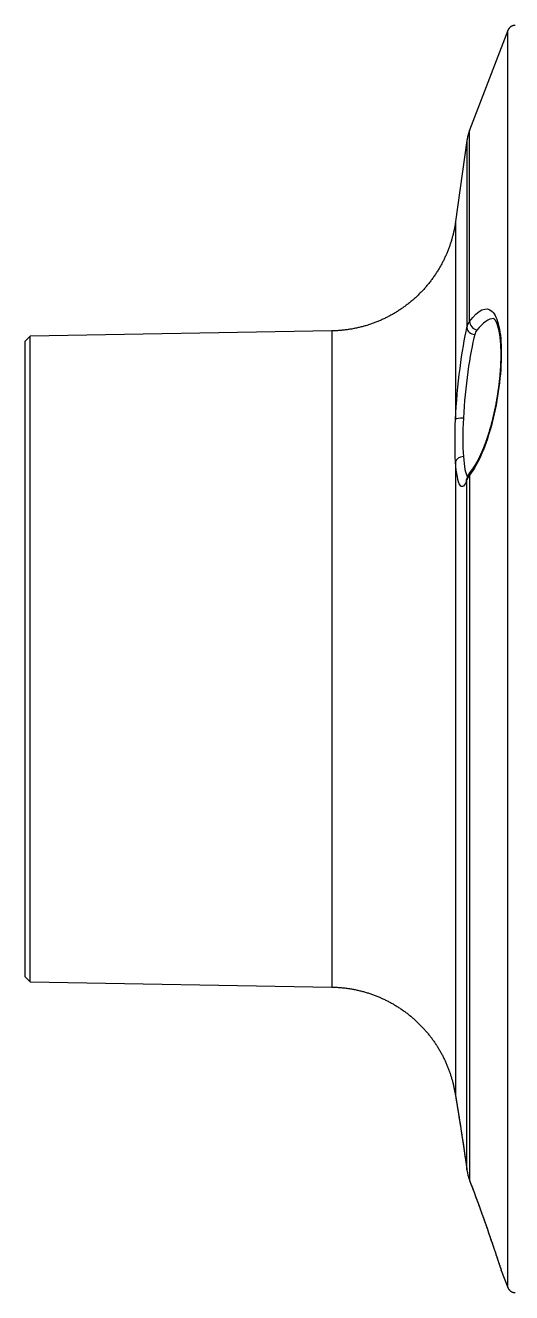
# Model space of a CAD drawing. Header units: millimetres. Extents: x 89860 to 502050, y -351975 to 882300.
# Drawn here: x 363296.1 to 363382.7, y -276713.1 to -276487.6 of the extents above; entities that cross this region are included whole.
import ezdxf

# ---------------------------------------------------------------- set-up
doc = ezdxf.new("R2010")
doc.units = ezdxf.units.MM
doc.header["$LTSCALE"] = 150
doc.layers.add('-----20 General Symbol', color=3, linetype='Continuous')
doc.layers.add('-----29 Cable Schedule', color=1, linetype='Continuous')

# ---------------------------------------------------------------- blocks, each defined once
blk = doc.blocks.new('A$C93139d4c')
at = {"layer": '-----20 General Symbol'}
for p, q in [((-30135.94, -18376.96), (-30149.55, -18412.41)), ((-30135.94, -18600.67), (-30135.94, -18376.96)), ((-30149.55, -18480.54), (-30149.55, -18412.41)), ((-30150.51, -18416.14), (-30154.56, -18444.94)), ((-30150.51, -18416.14), (-30150.51, -18482.68)), ((-30154.56, -18444.94), (-30154.56, -18515.39)), ((-30306.08, -18485.77), (-30307.78, -18487.5)), ((-30307.78, -18600.67), (-30307.78, -18487.5)), ((-30198.59, -18483.9), (-30306.08, -18485.77)), ((-30306.08, -18600.67), (-30306.08, -18485.77)), ((-30198.59, -18483.9), (-30198.59, -18600.67)), ((-30307.78, -18702.96), (-30307.78, -18498.37)), ((-30154.56, -18530.46), (-30154.56, -18756.15)), ((-30150.51, -18782.53), (-30150.51, -18536.78)), ((-30149.55, -18535.2), (-30149.55, -18786.25)), ((-30307.78, -18713.83), (-30307.78, -18600.67)), ((-30306.08, -18715.56), (-30306.08, -18600.67)), ((-30198.59, -18600.67), (-30198.59, -18717.43)), ((-30135.94, -18824.37), (-30135.94, -18600.67)), ((-30307.78, -18713.83), (-30306.08, -18715.56)), ((-30306.08, -18715.56), (-30198.59, -18717.43)), ((-30150.51, -18782.53), (-30150.51, -18782.54)), ((-30149.55, -18786.25), (-30149.55, -18786.26)), ((-30138.27, -18818.28), (-30135.94, -18824.37))]:
    blk.add_line(p, q, dxfattribs=at)
at = {"layer": '-----20 General Symbol', "extrusion": (-2.98698e-06, 1.27584e-05, -1)}
blk.add_arc((30151.98, -18754.53, -0.14), 2.83, 348.2906, 350.1522, dxfattribs=at)
at = {"layer": '-----20 General Symbol', "extrusion": (-2.82607e-06, 7.56972e-06, -1)}
blk.add_arc((30135.63, -18817.27, -0.05), 2.83, 339.0862, 341.828, dxfattribs=at)
at = {"layer": '-----20 General Symbol'}
for centre, major_axis, ratio, start_param, end_param in [((-30147.71, -18482.93), (-2.75, 0.64), 0.791631, 0.17612, 1.744871), ((-30146.9, -18481.19), (2.28, -1.67), 0.800356, 3.619926, 5.234504), ((-30151.75, -18515.61), (-2.83, 0.13), 0.240874, 4.732624, 6.162784), ((-30151.75, -18530.64), (-2.82, -0.19), 0.719133, 4.673156, 6.103358), ((-30147.71, -18536.92), (-2.66, 0.95), 0.911081, 6.282854, 6.605471), ((-30146.9, -18535.55), (-2.22, 1.75), 0.818633, 6.282746, 6.90812), ((-30151.75, -18755.76), (-2.79, -0.47), 0.960007, 6.25541, 6.283916)]:
    blk.add_ellipse(centre, major_axis=major_axis, ratio=ratio, start_param=start_param, end_param=end_param, dxfattribs=at)
for points, knots in [([(-30133.34, -18375.15), (-30133.36, -18375.15), (-30133.42, -18375.15), (-30133.55, -18375.15), (-30133.72, -18375.17), (-30133.88, -18375.2), (-30134.04, -18375.24), (-30134.2, -18375.29), (-30134.35, -18375.35), (-30134.5, -18375.41), (-30134.65, -18375.49), (-30134.78, -18375.57), (-30134.92, -18375.65), (-30135.04, -18375.75), (-30135.16, -18375.85), (-30135.28, -18375.95), (-30135.38, -18376.06), (-30135.48, -18376.18), (-30135.57, -18376.29), (-30135.66, -18376.41), (-30135.73, -18376.54), (-30135.8, -18376.66), (-30135.86, -18376.79), (-30135.91, -18376.89), (-30135.93, -18376.95), (-30135.94, -18376.96)], [0, 0, 0, 0, 0.010855, 0.061263, 0.111312, 0.161008, 0.210355, 0.259353, 0.308001, 0.356296, 0.404231, 0.451797, 0.498982, 0.545772, 0.592148, 0.638088, 0.683565, 0.728548, 0.772996, 0.816865, 0.860098, 0.902628, 0.944372, 0.98523, 1, 1, 1, 1]), ([(-30149.55, -18412.42), (-30149.56, -18412.44), (-30149.61, -18412.58), (-30149.7, -18412.84), (-30149.82, -18413.19), (-30149.93, -18413.54), (-30150.04, -18413.88), (-30150.13, -18414.23), (-30150.21, -18414.57), (-30150.29, -18414.91), (-30150.36, -18415.25), (-30150.42, -18415.58), (-30150.47, -18415.88), (-30150.5, -18416.07), (-30150.51, -18416.14)], [0, 0, 0, 0, 0.020836, 0.116998, 0.212461, 0.307158, 0.401005, 0.49391, 0.58576, 0.676424, 0.765744, 0.85353, 0.93955, 1, 1, 1, 1]), ([(-30154.56, -18444.93), (-30154.57, -18445.05), (-30154.62, -18445.37), (-30154.7, -18445.91), (-30154.81, -18446.53), (-30154.92, -18447.15), (-30155.04, -18447.77), (-30155.18, -18448.39), (-30155.32, -18449.01), (-30155.47, -18449.63), (-30155.63, -18450.24), (-30155.79, -18450.86), (-30155.97, -18451.47), (-30156.16, -18452.08), (-30156.35, -18452.69), (-30156.55, -18453.3), (-30156.76, -18453.9), (-30156.98, -18454.5), (-30157.21, -18455.1), (-30157.45, -18455.7), (-30157.7, -18456.29), (-30157.95, -18456.88), (-30158.21, -18457.46), (-30158.48, -18458.05), (-30158.76, -18458.62), (-30159.05, -18459.2), (-30159.35, -18459.77), (-30159.65, -18460.33), (-30159.96, -18460.89), (-30160.28, -18461.45), (-30160.62, -18462.02), (-30160.98, -18462.61), (-30161.37, -18463.22), (-30161.76, -18463.81), (-30162.16, -18464.4), (-30162.57, -18464.98), (-30162.99, -18465.56), (-30163.41, -18466.13), (-30163.85, -18466.69), (-30164.29, -18467.24), (-30164.74, -18467.78), (-30165.2, -18468.32), (-30165.67, -18468.85), (-30166.14, -18469.37), (-30166.62, -18469.88), (-30167.11, -18470.38), (-30167.61, -18470.88), (-30168.11, -18471.37), (-30168.62, -18471.85), (-30169.14, -18472.32), (-30169.66, -18472.78), (-30170.19, -18473.24), (-30170.73, -18473.68), (-30171.27, -18474.12), (-30171.82, -18474.55), (-30172.38, -18474.97), (-30172.94, -18475.38), (-30173.5, -18475.78), (-30174.08, -18476.17), (-30174.66, -18476.56), (-30175.24, -18476.93), (-30175.83, -18477.3), (-30176.42, -18477.65), (-30177.02, -18478), (-30177.63, -18478.34), (-30178.24, -18478.66), (-30178.85, -18478.98), (-30179.47, -18479.29), (-30180.09, -18479.59), (-30180.72, -18479.88), (-30181.35, -18480.16), (-30181.98, -18480.43), (-30182.62, -18480.69), (-30183.26, -18480.94), (-30183.9, -18481.18), (-30184.55, -18481.41), (-30185.2, -18481.63), (-30185.86, -18481.84), (-30186.51, -18482.04), (-30187.17, -18482.23), (-30187.83, -18482.41), (-30188.5, -18482.58), (-30189.16, -18482.74), (-30189.83, -18482.89), (-30190.5, -18483.03), (-30191.17, -18483.16), (-30191.85, -18483.28), (-30192.52, -18483.38), (-30193.2, -18483.48), (-30193.87, -18483.57), (-30194.55, -18483.65), (-30195.23, -18483.72), (-30195.91, -18483.77), (-30196.59, -18483.82), (-30197.27, -18483.86), (-30197.94, -18483.88), (-30198.38, -18483.89), (-30198.59, -18483.9)], [0, 0, 0, 0, 0.005691, 0.015466, 0.025287, 0.035144, 0.045029, 0.054937, 0.064863, 0.074805, 0.084759, 0.094724, 0.104698, 0.11468, 0.124669, 0.134664, 0.144664, 0.154669, 0.164678, 0.174691, 0.184707, 0.194726, 0.204748, 0.214773, 0.224799, 0.234828, 0.244859, 0.254891, 0.264925, 0.274961, 0.284998, 0.296162, 0.307336, 0.318491, 0.329627, 0.340744, 0.351844, 0.362927, 0.373995, 0.385047, 0.396086, 0.40711, 0.418121, 0.42912, 0.440106, 0.451081, 0.462045, 0.472997, 0.483939, 0.494871, 0.505793, 0.516706, 0.527609, 0.538503, 0.549389, 0.560266, 0.571134, 0.581995, 0.592848, 0.603693, 0.61453, 0.625361, 0.636184, 0.647, 0.657809, 0.668612, 0.679407, 0.690197, 0.70098, 0.711757, 0.722527, 0.733292, 0.74405, 0.754803, 0.76555, 0.776291, 0.787026, 0.797756, 0.808481, 0.8192, 0.829914, 0.840622, 0.851325, 0.862023, 0.872715, 0.883403, 0.894085, 0.904763, 0.915435, 0.926102, 0.936765, 0.947422, 0.958075, 0.968722, 0.979365, 0.990003, 1, 1, 1, 1]), ([(-30149.55, -18480.54), (-30146.47, -18476.36), (-30143.61, -18474.97), (-30140.51, -18477.93), (-30139.69, -18479.75), (-30138.57, -18484.82), (-30138.28, -18488.1), (-30138.27, -18499.22), (-30139.46, -18508.44), (-30143.6, -18524.56), (-30146.47, -18531.28), (-30149.55, -18535.2)], [0, 0, 0, 0, 0.25, 0.25, 0.375, 0.375, 0.5, 0.5, 0.75, 0.75, 1, 1, 1, 1]), ([(-30154.56, -18515.39), (-30154.27, -18509.39), (-30153.7, -18503.06), (-30152.24, -18491.49), (-30151.37, -18486.38), (-30150.51, -18482.68)], [0, 0, 0, 0, 0.5, 0.5, 1, 1, 1, 1]), ([(-30140.96, -18479.5), (-30140.96, -18479.5), (-30140.95, -18479.5), (-30140.96, -18479.5), (-30140.96, -18479.5), (-30140.97, -18479.5), (-30140.98, -18479.49), (-30140.99, -18479.49), (-30140.99, -18479.49), (-30140.98, -18479.49), (-30140.97, -18479.5), (-30140.95, -18479.51), (-30140.92, -18479.53), (-30140.89, -18479.56), (-30140.85, -18479.6), (-30140.8, -18479.64), (-30140.76, -18479.69), (-30140.71, -18479.75), (-30140.66, -18479.81), (-30140.61, -18479.88), (-30140.55, -18479.96), (-30140.49, -18480.05), (-30140.42, -18480.15), (-30140.35, -18480.27), (-30140.29, -18480.39), (-30140.22, -18480.52), (-30140.15, -18480.66), (-30140.08, -18480.82), (-30140, -18480.98), (-30139.93, -18481.15), (-30139.86, -18481.34), (-30139.79, -18481.53), (-30139.72, -18481.73), (-30139.65, -18481.95), (-30139.58, -18482.17), (-30139.51, -18482.4), (-30139.45, -18482.64), (-30139.38, -18482.9), (-30139.32, -18483.16), (-30139.25, -18483.43), (-30139.19, -18483.71), (-30139.13, -18484), (-30139.08, -18484.3), (-30139.02, -18484.6), (-30138.97, -18484.92), (-30138.92, -18485.24), (-30138.87, -18485.58), (-30138.83, -18485.92), (-30138.78, -18486.27), (-30138.74, -18486.63), (-30138.71, -18486.99), (-30138.67, -18487.37), (-30138.64, -18487.75), (-30138.61, -18488.14), (-30138.58, -18488.53), (-30138.55, -18488.94), (-30138.53, -18489.35), (-30138.51, -18489.76), (-30138.5, -18490.18), (-30138.48, -18490.61), (-30138.47, -18491.05), (-30138.47, -18491.49), (-30138.46, -18491.93), (-30138.46, -18492.39), (-30138.46, -18492.85), (-30138.47, -18493.31), (-30138.47, -18493.78), (-30138.49, -18494.25), (-30138.5, -18494.73), (-30138.52, -18495.22), (-30138.54, -18495.71), (-30138.56, -18496.2), (-30138.59, -18496.69), (-30138.61, -18497.19), (-30138.65, -18497.69), (-30138.68, -18498.2), (-30138.72, -18498.71), (-30138.76, -18499.23), (-30138.81, -18499.74), (-30138.85, -18500.26), (-30138.9, -18500.78), (-30138.96, -18501.3), (-30139.01, -18501.83), (-30139.07, -18502.36), (-30139.14, -18502.89), (-30139.2, -18503.42), (-30139.27, -18503.96), (-30139.34, -18504.49), (-30139.42, -18505.03), (-30139.5, -18505.57), (-30139.58, -18506.11), (-30139.66, -18506.65), (-30139.75, -18507.19), (-30139.84, -18507.73), (-30139.93, -18508.27), (-30140.02, -18508.81), (-30140.12, -18509.35), (-30140.22, -18509.88), (-30140.33, -18510.42), (-30140.43, -18510.96), (-30140.54, -18511.49), (-30140.65, -18512.03), (-30140.77, -18512.56), (-30140.88, -18513.09), (-30141, -18513.62), (-30141.13, -18514.15), (-30141.25, -18514.68), (-30141.38, -18515.21), (-30141.51, -18515.73), (-30141.64, -18516.25), (-30141.78, -18516.76), (-30141.91, -18517.28), (-30142.05, -18517.79), (-30142.19, -18518.29), (-30142.34, -18518.79), (-30142.49, -18519.29), (-30142.63, -18519.79), (-30142.78, -18520.28), (-30142.94, -18520.76), (-30143.09, -18521.25), (-30143.25, -18521.72), (-30143.41, -18522.19), (-30143.57, -18522.66), (-30143.73, -18523.12), (-30143.9, -18523.58), (-30144.06, -18524.03), (-30144.23, -18524.48), (-30144.4, -18524.93), (-30144.57, -18525.36), (-30144.75, -18525.79), (-30144.92, -18526.21), (-30145.1, -18526.62), (-30145.27, -18527.03), (-30145.45, -18527.42), (-30145.62, -18527.81), (-30145.8, -18528.2), (-30145.98, -18528.58), (-30146.16, -18528.95), (-30146.35, -18529.31), (-30146.53, -18529.67), (-30146.71, -18530.02), (-30146.9, -18530.35), (-30147.08, -18530.69), (-30147.26, -18531.01), (-30147.45, -18531.33), (-30147.63, -18531.63), (-30147.82, -18531.93), (-30148, -18532.21), (-30148.18, -18532.49), (-30148.36, -18532.76), (-30148.54, -18533.02), (-30148.73, -18533.27), (-30148.91, -18533.52), (-30149.04, -18533.69), (-30149.11, -18533.79), (-30149.13, -18533.8)], [0, 0, 0, 0, 0.001784, 0.010509, 0.016619, 0.022732, 0.028808, 0.038151, 0.046399, 0.053947, 0.061018, 0.067753, 0.074873, 0.081706, 0.088322, 0.094774, 0.101099, 0.107323, 0.112365, 0.117435, 0.123389, 0.129303, 0.13519, 0.141064, 0.146935, 0.15281, 0.158696, 0.164747, 0.170645, 0.176597, 0.182598, 0.188641, 0.19472, 0.20083, 0.206962, 0.21279, 0.219015, 0.225234, 0.231451, 0.237669, 0.24389, 0.250117, 0.256352, 0.2626, 0.268862, 0.275142, 0.281442, 0.287766, 0.294115, 0.300491, 0.30686, 0.313191, 0.319579, 0.326006, 0.332456, 0.338913, 0.345359, 0.351707, 0.358162, 0.364616, 0.371072, 0.377532, 0.384, 0.39048, 0.396974, 0.403493, 0.41001, 0.416528, 0.42305, 0.429579, 0.436119, 0.442663, 0.449185, 0.455718, 0.462269, 0.468832, 0.475401, 0.481968, 0.48853, 0.495088, 0.501683, 0.508279, 0.51488, 0.521489, 0.52811, 0.534745, 0.541376, 0.548008, 0.55467, 0.56135, 0.568035, 0.574709, 0.581362, 0.58801, 0.594722, 0.601425, 0.608123, 0.61482, 0.621518, 0.62822, 0.634931, 0.641652, 0.648389, 0.655144, 0.661921, 0.668723, 0.675552, 0.682322, 0.689114, 0.695928, 0.702755, 0.709583, 0.716398, 0.723192, 0.730009, 0.736852, 0.743698, 0.75055, 0.757412, 0.764287, 0.771177, 0.777975, 0.784848, 0.791749, 0.798672, 0.805613, 0.812563, 0.819519, 0.826471, 0.833412, 0.840335, 0.847234, 0.854102, 0.860932, 0.867729, 0.874672, 0.881581, 0.888491, 0.895404, 0.902322, 0.909248, 0.916063, 0.923001, 0.929933, 0.936848, 0.943738, 0.950593, 0.957405, 0.964152, 0.971009, 0.977864, 0.984712, 0.99155, 0.998372, 1, 1, 1, 1]), ([(-30147.73, -18485.19), (-30148.59, -18488.55), (-30149.46, -18493.19), (-30150.92, -18503.7), (-30151.49, -18509.46), (-30151.78, -18514.92)], [0, 0, 0, 0, 0.5, 0.5, 1, 1, 1, 1]), ([(-30150.51, -18536.78), (-30151.37, -18539.2), (-30152.24, -18539.88), (-30153.69, -18537.67), (-30154.27, -18534.72), (-30154.56, -18530.46)], [0, 0, 0, 0, 0.5, 0.5, 1, 1, 1, 1]), ([(-30150.37, -18535.96), (-30150.38, -18535.99), (-30150.41, -18536.07), (-30150.46, -18536.2), (-30150.51, -18536.34), (-30150.57, -18536.48), (-30150.62, -18536.6), (-30150.66, -18536.7), (-30150.71, -18536.8), (-30150.75, -18536.89), (-30150.79, -18536.97), (-30150.82, -18537.03), (-30150.85, -18537.08), (-30150.88, -18537.13), (-30150.9, -18537.16), (-30150.91, -18537.18), (-30150.92, -18537.19), (-30150.92, -18537.19), (-30150.92, -18537.19)], [0, 0, 0, 0, 0.034915, 0.108779, 0.1814, 0.25263, 0.322321, 0.390342, 0.458494, 0.52559, 0.591282, 0.65553, 0.718303, 0.779574, 0.839329, 0.897566, 0.954296, 1, 1, 1, 1]), ([(-30149.16, -18533.85), (-30149.19, -18533.88), (-30149.27, -18533.99), (-30149.41, -18534.18), (-30149.58, -18534.42), (-30149.74, -18534.67), (-30149.89, -18534.92), (-30150.02, -18535.17), (-30150.14, -18535.41), (-30150.25, -18535.65), (-30150.32, -18535.84), (-30150.36, -18535.94), (-30150.37, -18535.96)], [0, 0, 0, 0, 0.041473, 0.162538, 0.284023, 0.404904, 0.524049, 0.638935, 0.752217, 0.862999, 0.970509, 1, 1, 1, 1]), ([(-30198, -18717.45), (-30197.78, -18717.45), (-30197.34, -18717.47), (-30196.67, -18717.51), (-30196, -18717.55), (-30195.32, -18717.61), (-30194.65, -18717.67), (-30193.97, -18717.75), (-30193.3, -18717.84), (-30192.63, -18717.93), (-30191.96, -18718.04), (-30191.29, -18718.15), (-30190.63, -18718.28), (-30189.97, -18718.41), (-30189.31, -18718.56), (-30188.65, -18718.72), (-30188, -18718.88), (-30187.34, -18719.05), (-30186.7, -18719.24), (-30186.05, -18719.43), (-30185.41, -18719.64), (-30184.77, -18719.85), (-30184.13, -18720.07), (-30183.5, -18720.3), (-30182.87, -18720.54), (-30182.25, -18720.79), (-30181.63, -18721.05), (-30181.01, -18721.32), (-30180.4, -18721.6), (-30179.8, -18721.88), (-30179.19, -18722.18), (-30178.6, -18722.48), (-30178, -18722.79), (-30177.42, -18723.11), (-30176.83, -18723.44), (-30176.26, -18723.78), (-30175.68, -18724.12), (-30175.12, -18724.48), (-30174.56, -18724.84), (-30174, -18725.21), (-30173.45, -18725.59), (-30172.91, -18725.97), (-30172.37, -18726.36), (-30171.84, -18726.77), (-30171.32, -18727.17), (-30170.8, -18727.59), (-30170.29, -18728.01), (-30169.78, -18728.44), (-30169.28, -18728.88), (-30168.79, -18729.32), (-30168.31, -18729.77), (-30167.83, -18730.23), (-30167.36, -18730.7), (-30166.9, -18731.17), (-30166.44, -18731.64), (-30165.99, -18732.13), (-30165.55, -18732.62), (-30165.12, -18733.11), (-30164.69, -18733.61), (-30164.27, -18734.12), (-30163.86, -18734.63), (-30163.46, -18735.15), (-30163.06, -18735.67), (-30162.68, -18736.2), (-30162.3, -18736.73), (-30161.93, -18737.27), (-30161.57, -18737.81), (-30161.21, -18738.35), (-30160.87, -18738.91), (-30160.53, -18739.46), (-30160.2, -18740.02), (-30159.88, -18740.58), (-30159.57, -18741.15), (-30159.27, -18741.72), (-30158.97, -18742.29), (-30158.69, -18742.86), (-30158.41, -18743.44), (-30158.14, -18744.02), (-30157.88, -18744.61), (-30157.63, -18745.19), (-30157.39, -18745.78), (-30157.16, -18746.37), (-30156.93, -18746.96), (-30156.72, -18747.56), (-30156.51, -18748.15), (-30156.32, -18748.75), (-30156.13, -18749.34), (-30155.95, -18749.94), (-30155.78, -18750.53), (-30155.62, -18751.13), (-30155.46, -18751.72), (-30155.32, -18752.31), (-30155.19, -18752.9), (-30155.06, -18753.49), (-30154.94, -18754.08), (-30154.85, -18754.59), (-30154.79, -18754.91), (-30154.77, -18755.03)], [0, 0, 0, 0, 0.010389, 0.021339, 0.032283, 0.043222, 0.054157, 0.065086, 0.076011, 0.08693, 0.097845, 0.108755, 0.119659, 0.130559, 0.141453, 0.152343, 0.163227, 0.174107, 0.184981, 0.19585, 0.206714, 0.217572, 0.228426, 0.239274, 0.250116, 0.260953, 0.271785, 0.282611, 0.293432, 0.304247, 0.315056, 0.325859, 0.336657, 0.347448, 0.358234, 0.369014, 0.379787, 0.390554, 0.401314, 0.412068, 0.422816, 0.433557, 0.44429, 0.455017, 0.465737, 0.47645, 0.487155, 0.497852, 0.508542, 0.519224, 0.529898, 0.540563, 0.55122, 0.561868, 0.572508, 0.583138, 0.593759, 0.60437, 0.614971, 0.625561, 0.636141, 0.64671, 0.657268, 0.667814, 0.678348, 0.68887, 0.699378, 0.709873, 0.720353, 0.730819, 0.74127, 0.751705, 0.762123, 0.772524, 0.782907, 0.793271, 0.803614, 0.813937, 0.824237, 0.834514, 0.844766, 0.854992, 0.86519, 0.875358, 0.885495, 0.895598, 0.905665, 0.915693, 0.925679, 0.935619, 0.945511, 0.95535, 0.96513, 0.974847, 0.984494, 0.994063, 1, 1, 1, 1]), ([(-30154.75, -18755.12), (-30154.75, -18755.12), (-30154.75, -18755.12), (-30154.75, -18755.12), (-30154.75, -18755.13), (-30154.74, -18755.15), (-30154.74, -18755.18), (-30154.73, -18755.22), (-30154.72, -18755.28), (-30154.71, -18755.34), (-30154.69, -18755.41), (-30154.68, -18755.49), (-30154.66, -18755.58), (-30154.64, -18755.69), (-30154.62, -18755.8), (-30154.6, -18755.92), (-30154.57, -18756.06), (-30154.56, -18756.16), (-30154.55, -18756.22), (-30154.54, -18756.22)], [0, 0, 0, 0, 0.033327, 0.074524, 0.135837, 0.200584, 0.264602, 0.328483, 0.392354, 0.456258, 0.520239, 0.584339, 0.651925, 0.721433, 0.789511, 0.856684, 0.92323, 0.989293, 1, 1, 1, 1]), ([(-30154.56, -18756.15), (-30154.27, -18757.85), (-30153.7, -18761.29), (-30152.24, -18770.63), (-30151.37, -18776.42), (-30150.51, -18782.53)], [0, 0, 0, 0, 0.5, 0.5, 1, 1, 1, 1]), ([(-30154.54, -18756.23), (-30154.54, -18756.27), (-30154.52, -18756.36), (-30154.49, -18756.52), (-30154.47, -18756.7), (-30154.43, -18756.88), (-30154.4, -18757.08), (-30154.37, -18757.28), (-30154.33, -18757.5), (-30154.29, -18757.72), (-30154.26, -18757.96), (-30154.22, -18758.2), (-30154.17, -18758.45), (-30154.13, -18758.71), (-30154.09, -18758.98), (-30154.04, -18759.26), (-30153.99, -18759.55), (-30153.95, -18759.85), (-30153.9, -18760.15), (-30153.84, -18760.47), (-30153.79, -18760.79), (-30153.74, -18761.12), (-30153.69, -18761.45), (-30153.63, -18761.8), (-30153.57, -18762.15), (-30153.51, -18762.51), (-30153.46, -18762.88), (-30153.4, -18763.26), (-30153.33, -18763.64), (-30153.27, -18764.03), (-30153.21, -18764.43), (-30153.15, -18764.84), (-30153.08, -18765.26), (-30153.01, -18765.68), (-30152.95, -18766.11), (-30152.88, -18766.54), (-30152.81, -18766.98), (-30152.74, -18767.43), (-30152.67, -18767.88), (-30152.6, -18768.34), (-30152.53, -18768.81), (-30152.46, -18769.27), (-30152.38, -18769.75), (-30152.31, -18770.23), (-30152.24, -18770.72), (-30152.16, -18771.21), (-30152.09, -18771.7), (-30152.01, -18772.21), (-30151.94, -18772.71), (-30151.86, -18773.22), (-30151.78, -18773.74), (-30151.71, -18774.26), (-30151.63, -18774.78), (-30151.55, -18775.31), (-30151.47, -18775.84), (-30151.39, -18776.37), (-30151.32, -18776.91), (-30151.24, -18777.45), (-30151.16, -18778), (-30151.08, -18778.54), (-30151, -18779.09), (-30150.92, -18779.64), (-30150.84, -18780.19), (-30150.76, -18780.74), (-30150.68, -18781.3), (-30150.6, -18781.86), (-30150.55, -18782.28), (-30150.51, -18782.5), (-30150.51, -18782.54)], [0, 0, 0, 0, 0.012349, 0.027696, 0.043013, 0.058288, 0.07351, 0.088665, 0.103798, 0.119112, 0.134416, 0.14972, 0.165029, 0.180351, 0.195698, 0.211006, 0.226328, 0.241699, 0.257089, 0.27246, 0.287775, 0.303001, 0.318399, 0.333766, 0.349108, 0.364434, 0.379751, 0.395067, 0.410388, 0.42572, 0.441071, 0.456448, 0.471859, 0.487311, 0.502819, 0.51819, 0.533601, 0.549053, 0.564511, 0.579929, 0.595274, 0.610593, 0.625999, 0.6414, 0.656803, 0.672214, 0.687641, 0.703091, 0.718551, 0.734001, 0.74945, 0.764903, 0.780368, 0.79585, 0.811295, 0.826734, 0.842212, 0.857705, 0.873183, 0.88862, 0.904013, 0.919376, 0.934776, 0.950218, 0.965692, 0.98119, 0.996701, 1, 1, 1, 1]), ([(-30150.51, -18782.54), (-30150.5, -18782.56), (-30150.48, -18782.72), (-30150.44, -18783.01), (-30150.36, -18783.4), (-30150.28, -18783.8), (-30150.19, -18784.19), (-30150.09, -18784.59), (-30149.98, -18784.98), (-30149.86, -18785.36), (-30149.74, -18785.75), (-30149.63, -18786.05), (-30149.56, -18786.22), (-30149.55, -18786.26)], [0, 0, 0, 0, 0.016963, 0.12209, 0.227416, 0.332823, 0.438162, 0.543313, 0.64811, 0.752965, 0.858553, 0.964731, 1, 1, 1, 1]), ([(-30149.55, -18786.25), (-30146.47, -18794.36), (-30143.61, -18802.46), (-30140.51, -18811.52), (-30139.69, -18814), (-30138.57, -18817.37), (-30138.28, -18818.28), (-30138.27, -18818.28), (-30138.27, -18818.28), (-30138.27, -18818.28)], [0, 0, 0, 0, 0.499999, 0.499999, 0.749999, 0.749999, 0.999999, 0.999999, 1, 1, 1, 1]), ([(-30149.55, -18786.26), (-30149.51, -18786.36), (-30149.4, -18786.66), (-30149.22, -18787.14), (-30149, -18787.7), (-30148.79, -18788.27), (-30148.58, -18788.83), (-30148.37, -18789.39), (-30148.16, -18789.94), (-30147.96, -18790.5), (-30147.75, -18791.06), (-30147.54, -18791.62), (-30147.34, -18792.17), (-30147.13, -18792.73), (-30146.93, -18793.28), (-30146.73, -18793.83), (-30146.53, -18794.37), (-30146.33, -18794.91), (-30146.14, -18795.46), (-30145.94, -18796), (-30145.75, -18796.53), (-30145.56, -18797.07), (-30145.37, -18797.6), (-30145.18, -18798.13), (-30144.99, -18798.65), (-30144.81, -18799.16), (-30144.62, -18799.68), (-30144.44, -18800.18), (-30144.27, -18800.69), (-30144.09, -18801.19), (-30143.92, -18801.68), (-30143.74, -18802.17), (-30143.57, -18802.65), (-30143.41, -18803.13), (-30143.24, -18803.61), (-30143.08, -18804.08), (-30142.91, -18804.54), (-30142.76, -18805), (-30142.6, -18805.45), (-30142.45, -18805.9), (-30142.29, -18806.34), (-30142.14, -18806.77), (-30141.99, -18807.2), (-30141.85, -18807.63), (-30141.71, -18808.04), (-30141.57, -18808.45), (-30141.43, -18808.85), (-30141.3, -18809.24), (-30141.17, -18809.62), (-30141.04, -18810), (-30140.92, -18810.37), (-30140.79, -18810.73), (-30140.67, -18811.09), (-30140.56, -18811.43), (-30140.44, -18811.77), (-30140.33, -18812.11), (-30140.22, -18812.43), (-30140.11, -18812.75), (-30140.01, -18813.06), (-30139.91, -18813.36), (-30139.81, -18813.65), (-30139.72, -18813.93), (-30139.63, -18814.2), (-30139.54, -18814.47), (-30139.45, -18814.73), (-30139.37, -18814.97), (-30139.29, -18815.21), (-30139.21, -18815.44), (-30139.14, -18815.66), (-30139.07, -18815.87), (-30139.01, -18816.07), (-30138.94, -18816.27), (-30138.88, -18816.45), (-30138.82, -18816.62), (-30138.77, -18816.79), (-30138.72, -18816.95), (-30138.67, -18817.09), (-30138.62, -18817.23), (-30138.58, -18817.36), (-30138.54, -18817.48), (-30138.51, -18817.59), (-30138.47, -18817.69), (-30138.44, -18817.78), (-30138.42, -18817.86), (-30138.39, -18817.93), (-30138.37, -18817.99), (-30138.36, -18818.04), (-30138.34, -18818.08), (-30138.33, -18818.11), (-30138.32, -18818.14), (-30138.32, -18818.15), (-30138.32, -18818.15), (-30138.32, -18818.15)], [0, 0, 0, 0, 0.006476, 0.01827, 0.030044, 0.041788, 0.053492, 0.065146, 0.076742, 0.088326, 0.100049, 0.111736, 0.123393, 0.135025, 0.146638, 0.158236, 0.169825, 0.181411, 0.192998, 0.204591, 0.216195, 0.227815, 0.239421, 0.250969, 0.262481, 0.27396, 0.285412, 0.296842, 0.308252, 0.319649, 0.331037, 0.342419, 0.353801, 0.365187, 0.37658, 0.387987, 0.399231, 0.410482, 0.421769, 0.43308, 0.444405, 0.455734, 0.467053, 0.478352, 0.48962, 0.500847, 0.512024, 0.523142, 0.534192, 0.545172, 0.556293, 0.567388, 0.578466, 0.589531, 0.60059, 0.611647, 0.622713, 0.633735, 0.644763, 0.655786, 0.666796, 0.677786, 0.688748, 0.699662, 0.710627, 0.721548, 0.732437, 0.743299, 0.75414, 0.764965, 0.775781, 0.786593, 0.797407, 0.808227, 0.81906, 0.829911, 0.840787, 0.851699, 0.862452, 0.873242, 0.884066, 0.894901, 0.90572, 0.916501, 0.927226, 0.937941, 0.948679, 0.959408, 0.970134, 0.980862, 0.991596, 1, 1, 1, 1]), ([(-30135.94, -18824.37), (-30135.93, -18824.37), (-30135.92, -18824.42), (-30135.88, -18824.52), (-30135.81, -18824.66), (-30135.73, -18824.79), (-30135.65, -18824.93), (-30135.56, -18825.06), (-30135.46, -18825.18), (-30135.36, -18825.3), (-30135.24, -18825.41), (-30135.13, -18825.52), (-30135, -18825.62), (-30134.87, -18825.71), (-30134.74, -18825.8), (-30134.59, -18825.87), (-30134.45, -18825.94), (-30134.3, -18826.01), (-30134.13, -18826.06), (-30133.96, -18826.11), (-30133.79, -18826.15), (-30133.62, -18826.17), (-30133.47, -18826.18), (-30133.38, -18826.19), (-30133.34, -18826.19)], [0, 0, 0, 0, 0.002349, 0.047199, 0.092855, 0.139066, 0.185672, 0.232566, 0.279677, 0.326955, 0.374363, 0.421875, 0.469471, 0.517135, 0.564857, 0.612626, 0.660435, 0.708278, 0.761254, 0.813898, 0.866087, 0.917847, 0.969201, 1, 1, 1, 1])]:
    blk.add_open_spline(points, degree=3, knots=knots, dxfattribs=at)
for points, degree in [([(-30150.51, -18482.68), (-30150.33, -18481.91), (-30150, -18481.19), (-30149.55, -18480.54)], 3), ([(-30146.93, -18483.61), (-30147.31, -18484.08), (-30147.58, -18484.61), (-30147.73, -18485.19)], 3), ([(-30140.96, -18479.5), (-30142.72, -18479.5), (-30144.77, -18480.94), (-30146.93, -18483.61)], 3), ([(-30151.78, -18514.92), (-30152.05, -18520.13), (-30152.05, -18524.87), (-30151.78, -18528.6)], 3), ([(-30154.56, -18530.46), (-30154.81, -18526.28), (-30154.81, -18521.09), (-30154.56, -18515.39)], 3), ([(-30151.78, -18528.6), (-30151.52, -18532.19), (-30150.99, -18534.75), (-30150.34, -18535.9)], 3), ([(-30149.55, -18535.2), (-30150, -18535.76), (-30150.33, -18536.29), (-30150.51, -18536.78)], 3), ([(-30198.59, -18717.43), (-30198, -18717.45)], 1), ([(-30154.75, -18755.01), (-30154.75, -18755.01), (-30154.69, -18755.39), (-30154.56, -18756.15)], 3), ([(-30150.51, -18782.53), (-30150.33, -18783.8), (-30150, -18785.05), (-30149.55, -18786.25)], 3)]:
    blk.add_open_spline(points, degree=degree, dxfattribs=at)

msp = doc.modelspace()

# ---------------------------------------------------------------- block references
at = {"layer": '-----29 Cable Schedule', "xscale": 0.5, "yscale": 0.5, "zscale": 0.5}
msp.add_blockref('A$C93139d4c', (378450, -267300), dxfattribs=at)

doc.saveas('drawing.dxf')
